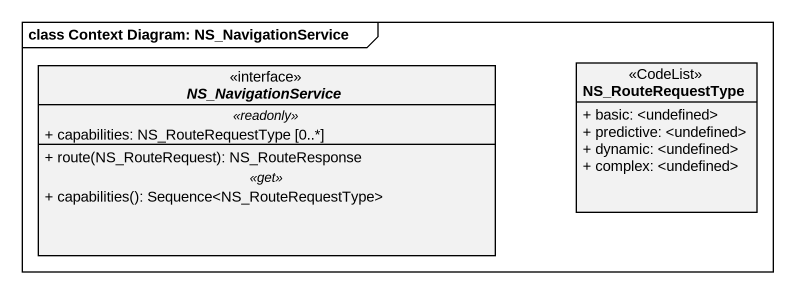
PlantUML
@startuml
mainframe class Context Diagram: NS_NavigationService
hide circle
hide empty members
skinparam classAttributeIconSize 0
interface NS_NavigationService {
  .. <<readonly>> ..
  + capabilities: NS_RouteRequestType [0..*]
  --
  + route(NS_RouteRequest): NS_RouteResponse
  .. <<get>> ..
  + capabilities(): Sequence<NS_RouteRequestType>
}
class NS_RouteRequestType <<CodeList>> {
  + basic: <undefined>
  + predictive: <undefined>
  + dynamic: <undefined>
  + complex: <undefined>
}
@enduml
